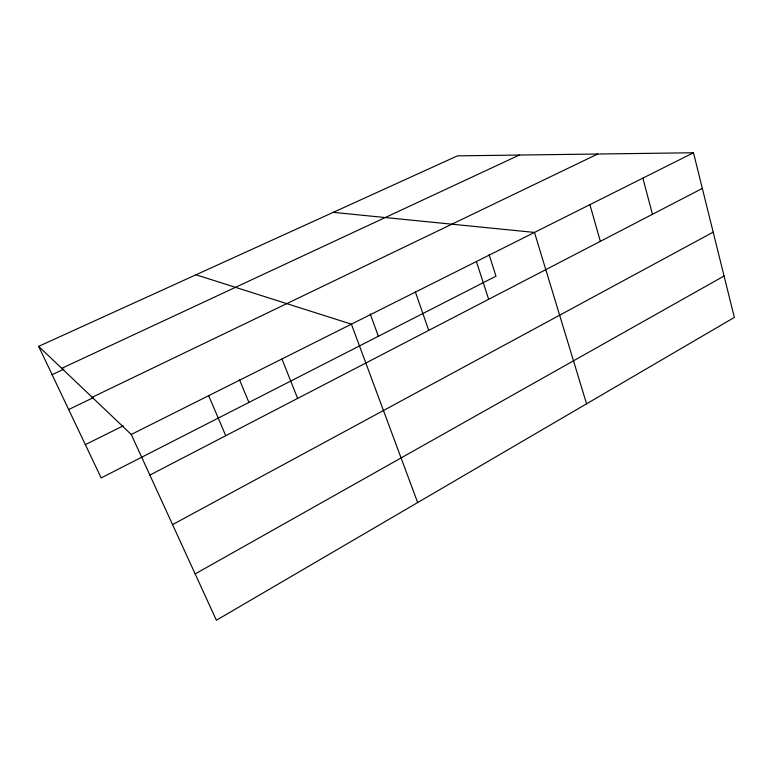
<?xml version="1.0" encoding="UTF-8"?>
<svg xmlns="http://www.w3.org/2000/svg" width="773" height="773" viewBox="0 0 773 773"><rect width="100%" height="100%" fill="white"/><g stroke="black" fill="none" stroke-linecap="round" stroke-linejoin="round"><path stroke-width="1.16" d="M195.163 573.933L724.069 276M172.563 524.606L713.189 232.151M149.865 475.086L702.328 188.419M131.255 434.465L693.478 152.764L734.35 317.423L216.382 620.236L131.255 434.465L38.65 346.352L457.461 155.856L693.478 152.764M85.349 444.639L123.168 425.855M92.171 397.274L597.703 154.02M68.671 409.535L93.436 397.602M61.743 368.315L519.321 155.044M52.1 374.663L63.908 369.156M333.24 212.353L534.491 232.431L586.562 403.825M195.984 274.782L351.386 324.167L417.662 502.566M38.65 346.352L101.166 477.936L495.986 276.174L489.096 254.655M208.662 395.679L225.755 435.711M239.524 379.785L248.925 402.433M281.932 358.972L297.634 398.414M370.19 313.809L378.374 336.284M415.43 292.078L428.735 330.38M476.39 261.535L488.662 299.296M589.915 204.652L600.341 241.34M642.865 178.128L652.47 214.295"/></g></svg>
